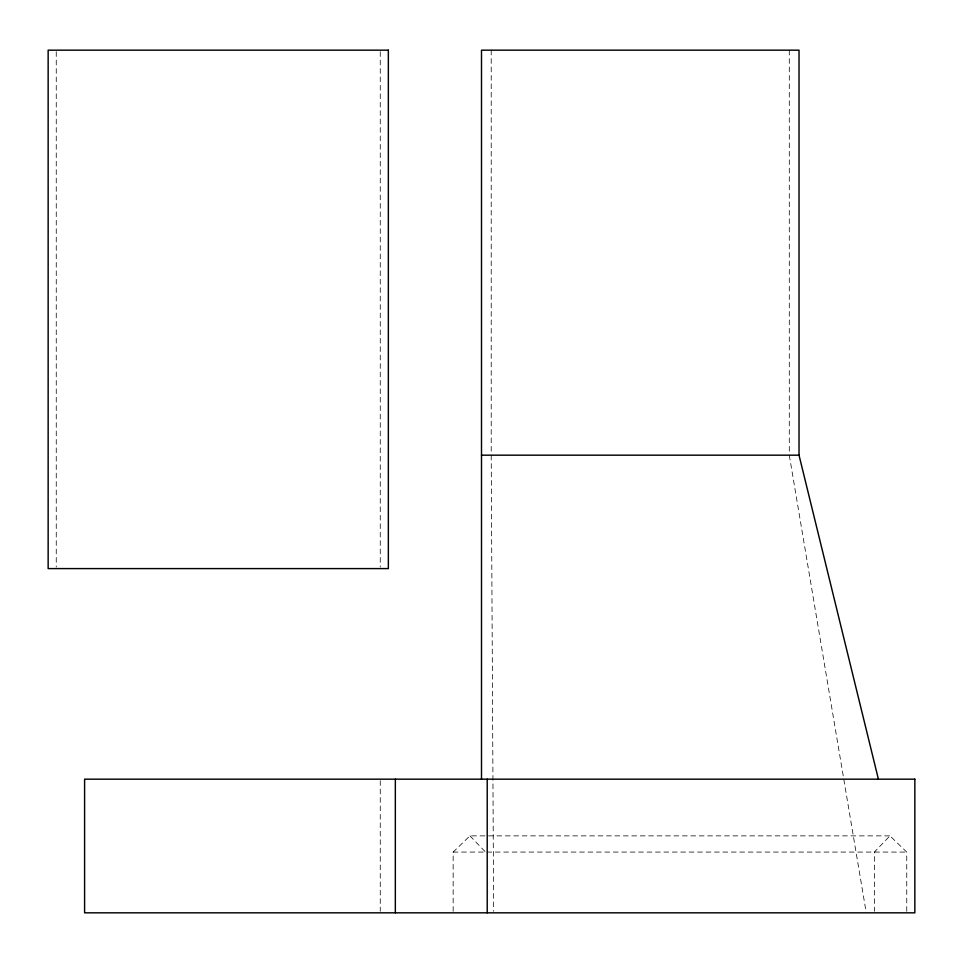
<?xml version="1.0" encoding="UTF-8"?>
<svg xmlns="http://www.w3.org/2000/svg" width="963" height="963" viewBox="0 0 963 963"><rect width="100%" height="100%" fill="white"/><g stroke="black" fill="none" stroke-linecap="round" stroke-linejoin="round"><path stroke-width="0.72" stroke-dasharray="4.82 3.61" d="M906.749 911.347L906.749 852.074L889.944 835.872L874.356 852.074L874.356 911.347M453.152 911.347L453.152 852.074L469.956 835.872L889.944 835.872M453.152 852.074L906.749 852.074M469.956 835.872L485.545 852.074M789.299 455.174L866.002 911.347M491.214 455.174L493.646 911.323M789.299 50.172L789.299 453.669M491.214 50.172L491.214 453.669M380.253 51.677L380.253 567.087M380.253 780.68L380.253 911.323M56.251 51.677L56.251 567.087"/><path stroke-width="1.44" d="M481.5 455.174L799.025 455.174L878.4 779.175M799.025 455.174L799.025 50.172L481.5 50.172L481.5 779.175M487.218 779.175L487.218 912.828M395.336 779.175L395.336 912.828M388.354 50.172L48.15 50.172L48.15 568.591L388.354 568.591L388.354 50.172M914.85 779.175L84.6 779.175L84.6 912.828L914.85 912.828L914.85 779.175"/></g></svg>
